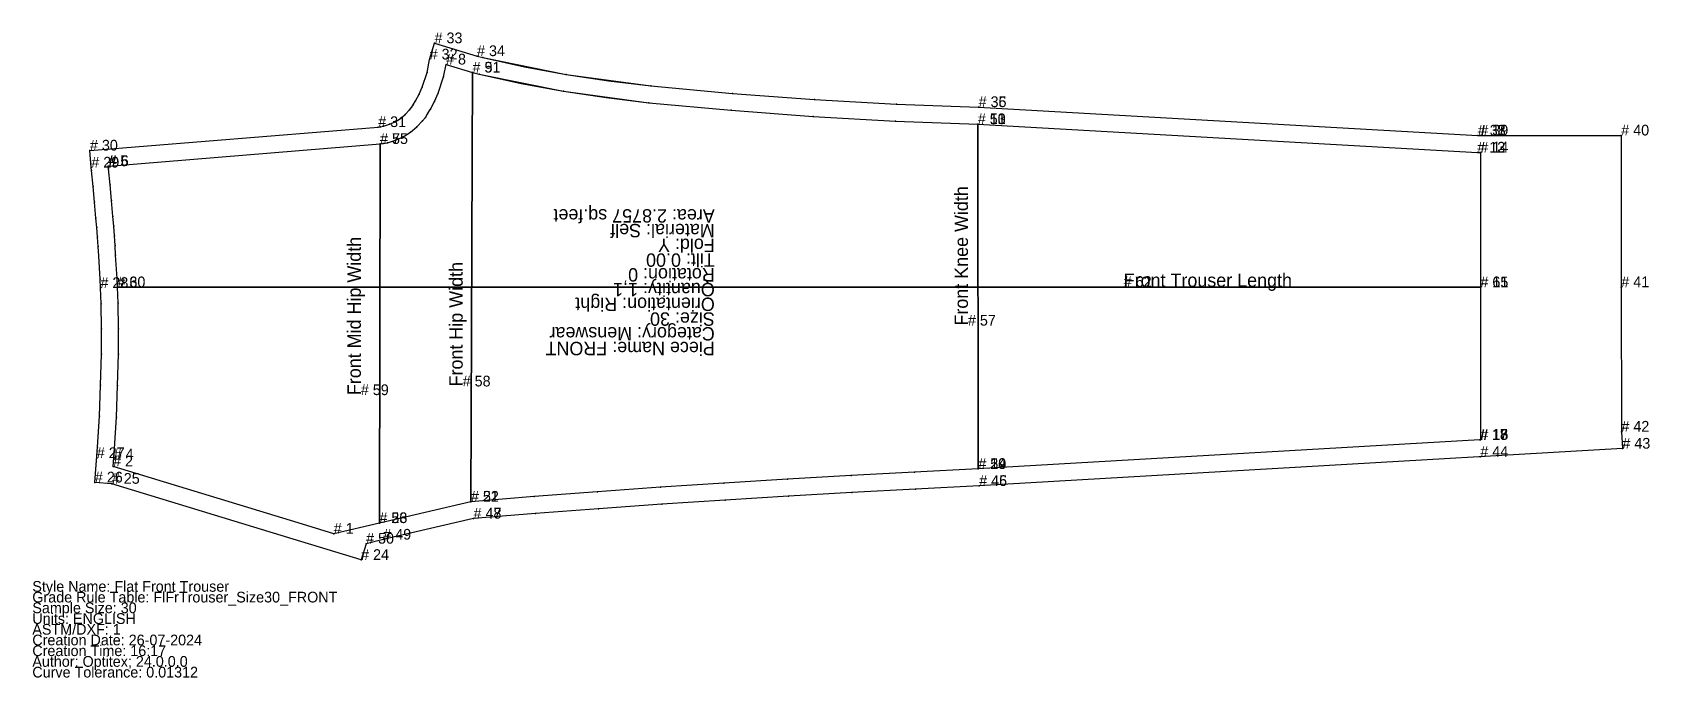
# Model space of a CAD drawing. Header units: metres. Extents: x 22.2 to 69.7, y 36.8 to 55.8.
import ezdxf
from ezdxf.enums import TextEntityAlignment as Align

# ---------------------------------------------------------------- set-up
doc = ezdxf.new("R2010")
doc.units = ezdxf.units.M

# ---------------------------------------------------------------- blocks, each defined once
blk = doc.blocks.new('1')
at = {"layer": '1'}
blk.add_lwpolyline([(31.831, 40.304), (29.837, 40.913), (24.505, 42.542), (24.007, 42.58), (24.086, 43.617), (24.139, 44.529), (24.176, 45.441), (24.198, 46.355), (24.201, 47.094), (24.188, 47.834), (24.171, 48.295), (24.16, 48.55), (24.119, 49.23), (24.102, 49.51), (24.083, 49.79), (24.062, 50.07), (24.039, 50.35), (23.998, 50.816), (23.956, 51.282), (23.911, 51.749), (23.903, 51.834), (23.862, 52.333), (32.333, 53.024), (32.396, 53.033), (32.485, 53.05), (32.662, 53.104), (32.83, 53.18), (32.986, 53.277), (33.129, 53.394), (33.255, 53.528), (33.311, 53.601), (33.362, 53.678), (33.43, 53.792), (33.536, 53.991), (33.628, 54.198), (33.771, 54.625), (33.844, 55.009), (33.989, 55.487), (35.237, 55.108), (35.407, 55.067), (37.861, 54.571), (40.343, 54.236), (42.744, 54.014), (45.149, 53.835), (47.56, 53.701), (49.976, 53.61), (64.644, 52.774), (64.72, 52.775), (68.86, 52.777), (68.862, 48.318), (68.865, 44.073), (68.894, 43.574), (49.993, 42.478), (48.121, 42.388), (46.255, 42.289), (44.389, 42.181), (42.524, 42.065), (40.667, 41.941), (38.81, 41.809), (36.953, 41.667), (35.135, 41.52), (32.482, 40.9), (31.977, 40.782)], close=True, dxfattribs=at)
at = {"layer": '14'}
blk.add_lwpolyline([(31.025, 41.073), (29.983, 41.391), (24.544, 43.053), (24.584, 43.583), (24.638, 44.504), (24.676, 45.425), (24.698, 46.348), (24.701, 47.097), (24.687, 47.848), (24.671, 48.316), (24.659, 48.576), (24.618, 49.26), (24.6, 49.542), (24.581, 49.826), (24.56, 50.109), (24.537, 50.392), (24.496, 50.861), (24.453, 51.329), (24.409, 51.797), (24.401, 51.875), (24.418, 51.877), (32.387, 52.527), (32.478, 52.539), (32.607, 52.565), (32.838, 52.635), (33.066, 52.738), (33.278, 52.869), (33.471, 53.028), (33.636, 53.204), (33.718, 53.309), (33.785, 53.41), (33.866, 53.547), (33.986, 53.772), (34.095, 54.016), (34.256, 54.499), (34.326, 54.862), (35.106, 54.625), (35.299, 54.579), (37.778, 54.078), (40.286, 53.739), (42.702, 53.516), (45.117, 53.337), (47.536, 53.201), (49.952, 53.11), (64.632, 52.274), (64.72, 52.275), (64.722, 48.316), (64.725, 43.833), (64.707, 43.833), (49.967, 42.977), (48.096, 42.887), (46.227, 42.788), (44.359, 42.681), (42.492, 42.564), (40.632, 42.44), (38.773, 42.307), (36.914, 42.166), (35.058, 42.016), (32.368, 41.387)], close=True, dxfattribs=at)
at = {"layer": '2'}
for p in [(33.989, 55.487), (33.844, 55.009), (34.326, 54.862), (35.237, 55.108), (35.106, 54.625), (35.106, 54.625), (49.976, 53.61), (32.333, 53.024), (49.952, 53.11), (49.952, 53.11), (64.644, 52.774), (64.72, 52.775), (68.86, 52.777), (23.862, 52.333), (32.387, 52.527), (32.387, 52.527), (23.903, 51.834), (24.401, 51.875), (24.418, 51.877), (64.632, 52.274), (64.72, 52.275), (24.618, 49.26), (24.671, 48.316), (64.722, 48.316), (64.722, 48.316), (68.862, 48.318), (64.707, 43.833), (64.725, 43.833), (68.865, 44.073), (68.894, 43.574), (24.544, 43.053), (49.967, 42.977), (49.967, 42.977), (24.007, 42.58), (24.505, 42.542), (49.993, 42.478), (35.058, 42.016), (35.058, 42.016), (32.368, 41.387), (32.368, 41.387), (35.135, 41.52), (31.025, 41.073), (32.482, 40.9), (31.977, 40.782), (31.831, 40.304)]:
    blk.add_point(p, dxfattribs=at)
at = {"layer": '3'}
for p in [(35.407, 55.067), (33.628, 54.198), (33.771, 54.625), (34.256, 54.499), (35.299, 54.579), (37.861, 54.571), (40.343, 54.236), (33.43, 53.792), (33.536, 53.991), (33.986, 53.772), (34.095, 54.016), (37.778, 54.078), (40.286, 53.739), (42.744, 54.014), (45.149, 53.835), (32.986, 53.277), (33.129, 53.394), (33.255, 53.528), (33.311, 53.601), (33.362, 53.678), (33.718, 53.309), (33.785, 53.41), (33.866, 53.547), (42.702, 53.516), (45.117, 53.337), (47.56, 53.701), (32.396, 53.033), (32.485, 53.05), (32.662, 53.104), (32.83, 53.18), (33.278, 52.869), (33.471, 53.028), (33.636, 53.204), (47.536, 53.201), (32.478, 52.539), (32.607, 52.565), (32.838, 52.635), (33.066, 52.738), (23.911, 51.749), (24.409, 51.797), (24.453, 51.329), (23.956, 51.282), (24.496, 50.861), (23.998, 50.816), (24.537, 50.392), (24.039, 50.35), (24.062, 50.07), (24.56, 50.109), (24.083, 49.79), (24.102, 49.51), (24.581, 49.826), (24.6, 49.542), (24.16, 48.55), (24.659, 48.576), (24.171, 48.295), (24.671, 48.316), (24.188, 47.834), (24.687, 47.848), (24.201, 47.094), (24.701, 47.097), (24.198, 46.355), (24.698, 46.348), (24.176, 45.441), (24.676, 45.425), (24.139, 44.529), (24.638, 44.504), (24.086, 43.617), (24.584, 43.583), (46.227, 42.788), (48.096, 42.887), (38.773, 42.307), (40.632, 42.44), (42.492, 42.564), (44.359, 42.681), (48.121, 42.388), (36.914, 42.166), (40.667, 41.941), (42.524, 42.065), (44.389, 42.181), (46.255, 42.289), (36.953, 41.667), (38.81, 41.809)]:
    blk.add_point(p, dxfattribs=at)
at = {"layer": '4'}
for p in [(49.976, 53.61, 0.394), (49.952, 53.11, 0.394), (64.644, 52.774, 0.3), (64.632, 52.274, 0.3), (64.707, 43.833, 0.3), (24.063, 43.295, 0.3), (24.56, 43.257, 0.3), (64.719, 43.332, 0.3), (49.967, 42.977, 0.394), (49.993, 42.478, 0.394), (35.058, 42.016, 0.3), (35.135, 41.52, 0.3)]:
    blk.add_point(p, dxfattribs=at)
at = {"layer": '7'}
blk.add_line((28.707, 48.316), (51.251, 48.316), dxfattribs=at)
at = {"layer": '8'}
for points in [[(35.106, 54.625), (35.058, 42.016)], [(49.952, 53.11), (49.967, 42.977)], [(32.387, 52.527), (32.368, 41.387)], [(24.671, 48.316), (64.722, 48.316)]]:
    blk.add_lwpolyline(points, dxfattribs=at)
at = {"layer": '84'}
blk.add_lwpolyline([(31.831, 40.304), (29.837, 40.913), (24.505, 42.542), (24.007, 42.58), (24.086, 43.617), (24.139, 44.529), (24.176, 45.441), (24.198, 46.355), (24.201, 47.094), (24.188, 47.834), (24.171, 48.295), (24.16, 48.55), (24.119, 49.23), (24.102, 49.51), (24.083, 49.79), (24.062, 50.07), (24.039, 50.35), (23.998, 50.816), (23.956, 51.282), (23.911, 51.749), (23.903, 51.834), (23.862, 52.333), (32.333, 53.024), (32.396, 53.033), (32.485, 53.05), (32.662, 53.104), (32.83, 53.18), (32.986, 53.277), (33.129, 53.394), (33.255, 53.528), (33.311, 53.601), (33.362, 53.678), (33.43, 53.792), (33.536, 53.991), (33.628, 54.198), (33.771, 54.625), (33.844, 55.009), (33.989, 55.487), (35.237, 55.108), (35.407, 55.067), (36.63, 54.798), (37.861, 54.571), (39.099, 54.386), (40.343, 54.236), (42.744, 54.014), (45.149, 53.835), (47.56, 53.701), (49.976, 53.61), (64.644, 52.774), (64.72, 52.775), (68.86, 52.777), (68.862, 48.318), (68.865, 44.073), (68.894, 43.574), (49.993, 42.478), (48.121, 42.388), (46.255, 42.289), (44.389, 42.181), (42.524, 42.065), (40.667, 41.941), (38.81, 41.809), (36.953, 41.667), (35.135, 41.52), (32.482, 40.9), (31.977, 40.782)], close=True, dxfattribs=at)
at = {"layer": '85'}
for points in [[(35.106, 54.625), (35.058, 42.016)], [(49.952, 53.11), (49.967, 42.977)], [(32.387, 52.527), (32.368, 41.387)], [(24.671, 48.316), (64.722, 48.316)]]:
    blk.add_lwpolyline(points, close=True, dxfattribs=at)
at = {"layer": '87'}
blk.add_lwpolyline([(31.025, 41.073), (29.983, 41.391), (24.544, 43.053), (24.584, 43.583), (24.638, 44.504), (24.676, 45.425), (24.698, 46.348), (24.701, 47.097), (24.687, 47.848), (24.671, 48.316), (24.659, 48.576), (24.618, 49.26), (24.6, 49.542), (24.581, 49.826), (24.56, 50.109), (24.537, 50.392), (24.496, 50.861), (24.453, 51.329), (24.409, 51.797), (24.401, 51.875), (24.418, 51.877), (32.387, 52.527), (32.478, 52.539), (32.607, 52.565), (32.838, 52.635), (33.066, 52.738), (33.278, 52.869), (33.471, 53.028), (33.636, 53.204), (33.718, 53.309), (33.785, 53.41), (33.866, 53.547), (33.986, 53.772), (34.095, 54.016), (34.256, 54.499), (34.326, 54.862), (35.106, 54.625), (35.299, 54.579), (36.534, 54.308), (37.778, 54.078), (39.03, 53.891), (40.286, 53.739), (42.702, 53.516), (45.117, 53.337), (47.536, 53.201), (49.952, 53.11), (64.632, 52.274), (64.72, 52.275), (64.722, 48.316), (64.725, 43.833), (64.707, 43.833), (49.967, 42.977), (48.096, 42.887), (46.227, 42.788), (44.359, 42.681), (42.492, 42.564), (40.632, 42.44), (38.773, 42.307), (36.914, 42.166), (35.058, 42.016), (32.368, 41.387)], close=True, dxfattribs=at)
at = {"layer": '1'}
for s, p in [('# 33', (33.989, 55.487)), ('# 32', (33.844, 55.009)), ('# 34', (35.237, 55.108)), ('# 35', (49.976, 53.61)), ('# 31', (32.333, 53.024)), ('# 37', (64.644, 52.774)), ('# 39', (64.72, 52.775)), ('# 40', (68.86, 52.777)), ('# 30', (23.862, 52.333)), ('# 29', (23.903, 51.834)), ('# 28', (24.171, 48.295)), ('# 41', (68.862, 48.318)), ('# 42', (68.865, 44.073)), ('# 43', (68.894, 43.574)), ('# 26', (24.007, 42.58)), ('# 25', (24.505, 42.542)), ('# 45', (49.993, 42.478)), ('# 47', (35.135, 41.52)), ('# 50', (31.977, 40.782)), ('# 49', (32.482, 40.9)), ('# 24', (31.831, 40.304))]:
    blk.add_text(s, height=0.315, dxfattribs=at).set_placement(p)
for s, p in [('Area: 2.8757 sq.feet', (42.223, 50.611)), ('Material: Self', (42.223, 50.178)), ('Fold: Y', (42.223, 49.745)), ('Tilt: 0.00', (42.223, 49.312)), ('Quantity: 1,1', (42.223, 48.446)), ('Rotation: 0', (42.223, 48.879)), ('Orientation: Right', (42.223, 48.013)), ('Size: 30', (42.223, 47.579)), ('Category: Menswear', (42.223, 47.146)), ('Piece Name: FRONT', (42.223, 46.713))]:
    blk.add_text(s, height=0.3937, rotation=180, dxfattribs=at).set_placement(p)
at = {"layer": '1', "flags": 2}
for p, p2 in [((49.976, 53.61), (49.976, 53.61)), ((64.644, 52.774), (64.644, 52.774)), ((49.993, 42.478), (49.993, 42.478)), ((35.135, 41.52), (35.135, 41.52)), ((68.894, 43.574), (64.719, 43.332)), ((24.007, 42.58), (24.063, 43.295))]:
    blk.add_attdef('Dependency', text='', height=10, dxfattribs=at).set_placement(p, p2, align=Align.ALIGNED)
at = {"layer": '14'}
for s, p in [('# 8', (34.326, 54.862)), ('# 9', (35.106, 54.625)), ('# 10', (49.952, 53.11)), ('# 7', (32.387, 52.527)), ('# 12', (64.632, 52.274)), ('# 14', (64.72, 52.275)), ('# 5', (24.401, 51.875)), ('# 6', (24.418, 51.877)), ('# 3', (24.671, 48.316)), ('# 15', (64.722, 48.316)), ('# 17', (64.707, 43.833)), ('# 16', (64.725, 43.833)), ('# 2', (24.544, 43.053)), ('# 19', (49.967, 42.977)), ('# 21', (35.058, 42.016)), ('# 1', (31.025, 41.073)), ('# 23', (32.368, 41.387))]:
    blk.add_text(s, height=0.315, dxfattribs=at).set_placement(p)
at = {"layer": '14', "flags": 2}
for p, p2 in [((49.952, 53.11), (49.952, 53.11)), ((64.632, 52.274), (64.632, 52.274)), ((64.707, 43.833), (64.707, 43.833)), ((49.967, 42.977), (49.967, 42.977)), ((35.058, 42.016), (35.058, 42.016)), ((24.618, 49.26), (24.56, 43.257))]:
    blk.add_attdef('Dependency', text='', height=10, dxfattribs=at).set_placement(p, p2, align=Align.ALIGNED)
at = {"layer": '15'}
for s, p in [('Front Knee Width', (49.663, 47.19)), ('Front Mid Hip Width', (31.823, 45.147)), ('Front Hip Width', (34.815, 45.402))]:
    blk.add_text(s, height=0.3937, rotation=90, dxfattribs=at).set_placement(p)
for s, height, p in [('# 62', 0.315, (54.239, 48.327)), ('Front Trouser Length', 0.3937, (54.239, 48.327)), ('# 57', 0.315, (49.663, 47.19)), ('# 58', 0.315, (34.815, 45.402)), ('# 59', 0.315, (31.823, 45.147))]:
    blk.add_text(s, height=height, dxfattribs=at).set_placement(p)
at = {"layer": '4'}
for s, p in [('# 36', (49.976, 53.61)), ('# 11', (49.952, 53.11)), ('# 38', (64.644, 52.774)), ('# 13', (64.632, 52.274)), ('# 18', (64.707, 43.833)), ('# 27', (24.063, 43.295)), ('# 4', (24.56, 43.257)), ('# 20', (49.967, 42.977)), ('# 44', (64.719, 43.332)), ('# 46', (49.993, 42.478)), ('# 22', (35.058, 42.016)), ('# 48', (35.135, 41.52))]:
    blk.add_text(s, height=0.315, dxfattribs=at).set_placement(p)
at = {"layer": '8'}
for s, p in [('# 51', (35.106, 54.625)), ('# 53', (49.952, 53.11)), ('# 55', (32.387, 52.527)), ('# 60', (24.671, 48.316)), ('# 61', (64.722, 48.316)), ('# 54', (49.967, 42.977)), ('# 52', (35.058, 42.016)), ('# 56', (32.368, 41.387))]:
    blk.add_text(s, height=0.315, dxfattribs=at).set_placement(p)

msp = doc.modelspace()

# ---------------------------------------------------------------- block references
at = {"layer": '1'}
msp.add_blockref('1', (0, 0), dxfattribs=at)

# ---------------------------------------------------------------- texts
for s, p in [('Style Name: Flat Front Trouser', (22.169, 39.369)), ('Sample Size: 30', (22.169, 38.739)), ('Grade Rule Table: FlFrTrouser_Size30_FRONT', (22.169, 39.054)), ('Units: ENGLISH', (22.169, 38.424)), ('ASTM/DXF: 1', (22.169, 38.109)), ('Creation Date: 26-07-2024', (22.169, 37.794)), ('Creation Time: 16:17', (22.169, 37.479)), ('Author: Optitex; 24.0.0.0', (22.169, 37.164)), ('Curve Tolerance: 0.01312', (22.169, 36.849))]:
    msp.add_text(s, height=0.31496, dxfattribs=at).set_placement(p)

doc.saveas('drawing.dxf')
